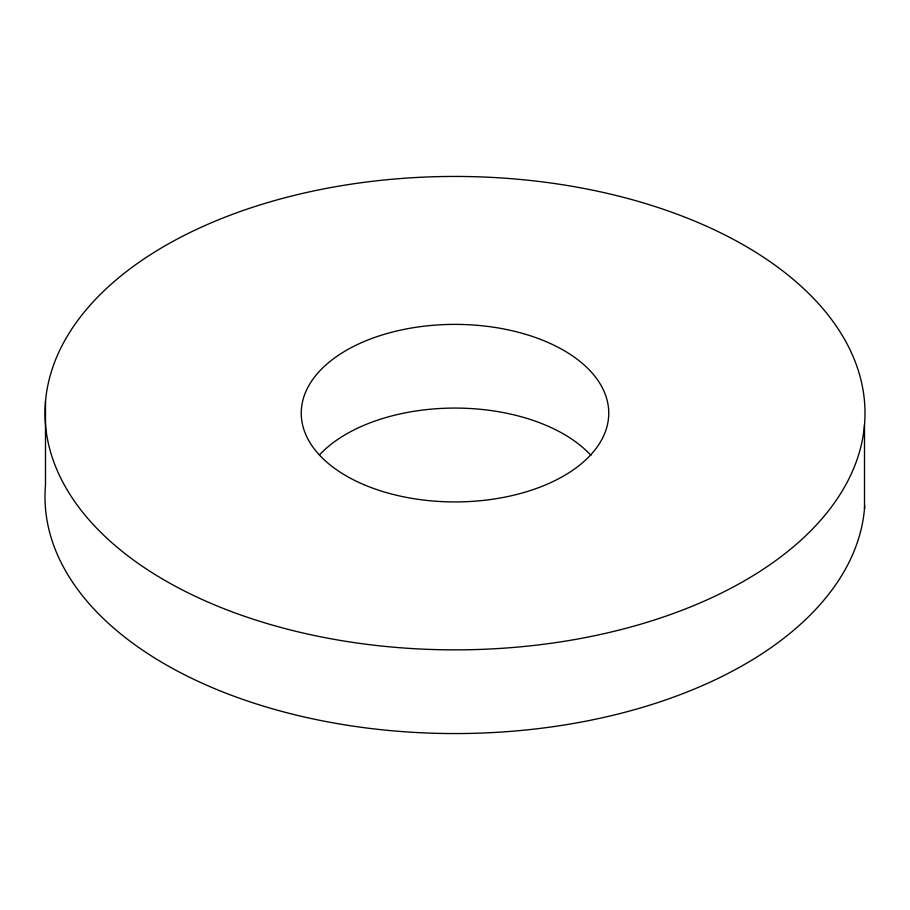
<?xml version="1.0" encoding="UTF-8"?>
<svg xmlns="http://www.w3.org/2000/svg" width="910" height="910" viewBox="0 0 910 910"><rect width="100%" height="100%" fill="white"/><g stroke="black" fill="none" stroke-linecap="round" stroke-linejoin="round"><path stroke-width="1.36" d="M864.5 424.89A410 236.714 0 0 1 232.653 612.032A410 236.714 0 0 1 267.847 202.543A410 236.714 0 0 1 864.5 424.89L864.5 508.576M45.5 401.424L45.5 485.11A410 236.714 0 0 0 437.084 733.335A410 236.714 0 0 0 864.716 505.789M319.421 454.977A153.756 88.77 0 0 1 455.353 408.078A153.756 88.77 0 0 1 590.909 455.341M363.772 484.609A153.756 88.77 0 0 0 607.8 423.036A153.756 88.77 0 0 0 393.427 331.809A153.756 88.77 0 0 0 363.772 484.609"/></g></svg>
